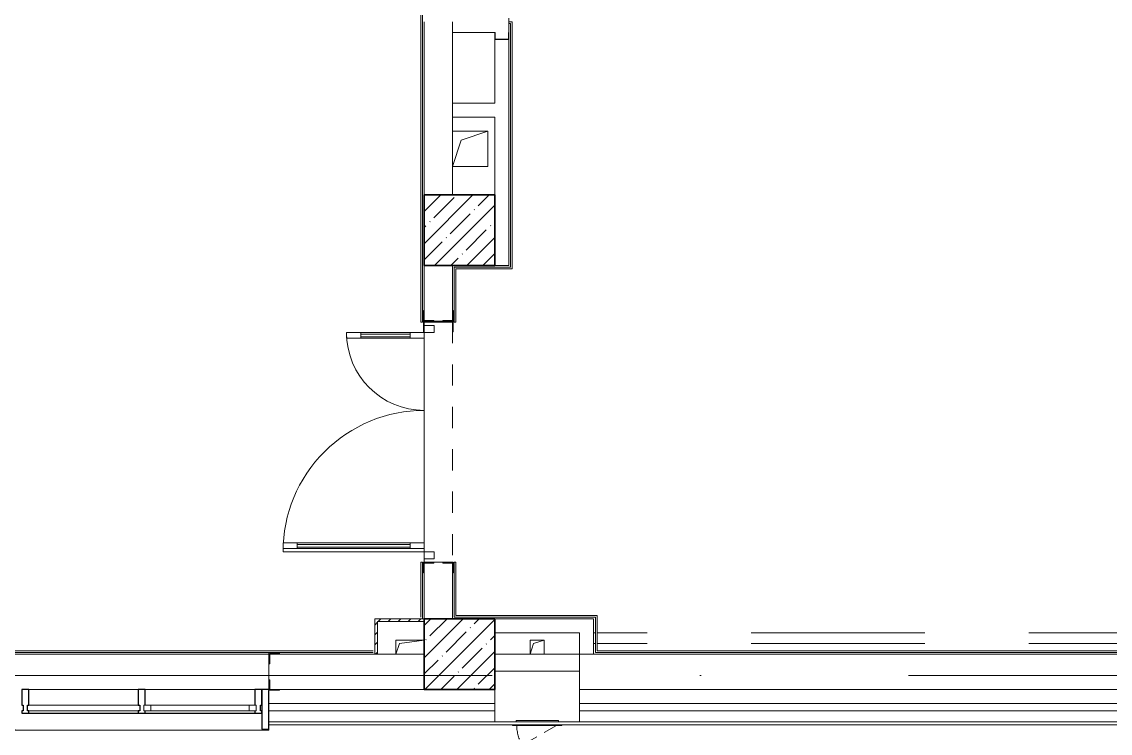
# Model space of a CAD drawing. Header units: millimetres. Extents: x 5993 to 95364, y 94667 to 143522.
# Drawn here: x 49182 to 49810, y 113917 to 114327 of the extents above; entities that cross this region are included whole.
import ezdxf

# ---------------------------------------------------------------- set-up
doc = ezdxf.new("R2010")
doc.units = ezdxf.units.MM
for name, pattern in [('200_ШТРИХ__ш1_п0_6_', [160, 100, -60]), ('200_ШТРИХ_ш1п0_6_', [160, 100, -60]), ('50_200_ШТРИХ_1Т_ш5_п1_п1_', [1400, 1000, -200, 0, -200]), ('Штрих короткий', [300, 150, -150])]:
    doc.linetypes.add(name, pattern=pattern)
for name, color, linetype, lineweight in [('0-2', 7, 'Continuous', 9), ('S-GRID-____-OTLN-1', 7, '50_200_ШТРИХ_1Т_ш5_п1_п1_', 9), ('Двери', 7, 'Continuous', 9), ('Импосты витража', 7, 'Continuous', 9), ('Импосты витража-1', 7, 'Continuous', 25), ('Каркас_Импост', 7, 'Continuous', 13), ('Каркас_Импост-1', 7, 'Continuous', 9), ('Линии-1', 7, '200_ШТРИХ_ш1п0_6_', 9), ('Несущие колонны', 7, 'Continuous', 9), ('Несущие колонны-1', 7, 'Continuous', 35), ('Обобщенные модели', 7, 'Continuous', 9), ('Общие ребра', 7, 'Continuous', 9), ('Окна', 7, 'Continuous', 9), ('Остекление-1', 7, 'Continuous', 9), ('Открывание в плане-1', 7, '200_ШТРИХ__ш1_п0_6_', 9), ('Перекрытия', 7, 'Continuous', 9), ('Перемычка-1', 7, 'Штрих короткий', 9), ('Стены', 7, 'Continuous', 9), ('Стены-1', 7, 'Continuous', 13), ('Элементы узлов', 7, 'Continuous', 9)]:
    doc.layers.add(name, color=color, linetype=linetype, lineweight=lineweight)
doc.layers.add('Штриховка разреза-4', color=7, linetype='Continuous', lineweight=5, true_color=0x0080ff)

# ---------------------------------------------------------------- blocks, each defined once
blk = doc.blocks.new('BSC_Колонна _Прямоугольная - 500х500-V27-АИ2_01_План напольных покрытий и плинтусов 1го этажа _Часть 2_')
at = {"layer": 'Несущие колонны'}
h = blk.add_hatch(dxfattribs=at)
h.set_pattern_fill('FP_37', color=256, style=0, pattern_type=2)
h.set_pattern_definition([(45, (-95850, -150), (-114.04925, 114.04925), []), (45, (-95735.95, -150), (-114.04925, 114.04925), [201.613, -40.323, 3.353, -36.97])])
h.paths.add_polyline_path([(-250, -250), (250, -250), (250, 250), (-250, 250), (-250, 200.1)], flags=0)
at = {"layer": 'Несущие колонны-1'}
for p, q in [((250, 250), (-250, 250)), ((-250, 250), (-250, -250)), ((250, -250), (250, 250)), ((-250, -250), (250, -250))]:
    blk.add_line(p, q, dxfattribs=at)
blk = doc.blocks.new('BSC_Колонна _Прямоугольная - 500х500-V84-АИ2_01_План напольных покрытий и плинтусов 1го этажа _Часть 2_')
at = {"layer": 'Несущие колонны'}
h = blk.add_hatch(dxfattribs=at)
h.set_pattern_fill('FP_102', color=256, style=0, pattern_type=2)
h.set_pattern_definition([(45, (-95850, -3150), (-114.04925, 114.04925), []), (45, (-95735.95, -3150), (-114.04925, 114.04925), [201.613, -40.323, 3.353, -36.97])])
h.paths.add_polyline_path([(-250, -250), (250, -250), (250, 250), (-250, 250)], flags=0)
at = {"layer": 'Несущие колонны-1'}
for p, q in [((250, 250), (-250, 250)), ((-250, 250), (-250, -250)), ((250, -250), (250, 250)), ((-250, -250), (250, -250))]:
    blk.add_line(p, q, dxfattribs=at)
blk = doc.blocks.new('Проем_Дверь_Прямоугольный - 1800х2700h_оконные проемы-25805030-АИ2_01_План напольных покрытий и плинтусов 1го этажа _Часть 2_')
at = {"layer": 'Перемычка-1'}
for p, q in [((900, 125), (-900, 125)), ((900, -125), (-900, -125))]:
    blk.add_line(p, q, dxfattribs=at)
blk = doc.blocks.new('Проем_Дверь_Прямоугольный - 1700х2400h_дверные проемы-28051683-АИ2_01_План напольных покрытий и плинтусов 1го этажа _Часть 2_')
at = {"layer": 'Перемычка-1'}
for p, q in [((850, 100), (-850, 100)), ((850, -100), (-850, -100))]:
    blk.add_line(p, q, dxfattribs=at)
blk = doc.blocks.new('PNS_Панель прямоугольная2 - Нр_Стекло - 40мм-26243474-АИ2_01_План напольных покрытий и плинтусов 1го этажа _Часть 2_')
at = {"layer": 'Каркас_Импост'}
for p, q in [((-397.5, 0), (-397.5, 40)), ((-397.5, 40), (-347.5, 40)), ((-347.5, 40), (-347.5, 0)), ((397.5, 40), (347.5, 40)), ((347.5, 40), (347.5, 0)), ((397.5, 0), (397.5, 40)), ((-347.5, 0), (-397.5, 0)), ((347.5, 0), (397.5, 0))]:
    blk.add_line(p, q, dxfattribs=at)
at = {"layer": 'Каркас_Импост-1'}
for p, q in [((-347.5, 40), (347.5, 40)), ((-347.5, 0), (347.5, 0))]:
    blk.add_line(p, q, dxfattribs=at)
blk = doc.blocks.new('Прямоугольный импост - Импост структурный с накладкой - 150мм-25647633-АИ2_01_План напольных покрытий и плинтусов 1го этажа _Часть 2_')
at = {"layer": 'Импосты витража-1'}
for p, q in [((-25, 0), (-25, 17)), ((-25, 17), (25, 17)), ((-15, 0), (-25, 0)), ((-15, -40), (-15, 0)), ((25, 17), (25, 0)), ((-25, -150), (-25, -40)), ((-25, -40), (-15, -40)), ((25, -40), (25, -150)), ((25, -150), (-25, -150))]:
    blk.add_line(p, q, dxfattribs=at)
blk = doc.blocks.new('Прямоугольный импост - Импост структурный с накладкой - 150мм-25647642-АИ2_01_План напольных покрытий и плинтусов 1го этажа _Часть 2_')
at = {"layer": 'Импосты витража'}
for p, q in [((93625, -100), (94400, -100)), ((93625, -267), (94400, -267))]:
    blk.add_line(p, q, dxfattribs=at)
blk = doc.blocks.new('Прямоугольный импост - Импост структурный с накладкой - 150мм-V143-АИ2_01_План напольных покрытий и плинтусов 1го этажа _Часть 2_')
at = {"layer": 'Импосты витража-1'}
for p, q in [((-25, 0), (-25, 17)), ((-25, 17), (25, 17)), ((25, 0), (15, 0)), ((15, 0), (15, -40)), ((25, 17), (25, 0)), ((-25, -150), (-25, -40)), ((15, -40), (25, -40)), ((25, -40), (25, -150)), ((25, -150), (-25, -150))]:
    blk.add_line(p, q, dxfattribs=at)
blk = doc.blocks.new('PNS_Панель прямоугольная1 - Нр_Стекло - 40мм-25259299-АИ2_01_План напольных покрытий и плинтусов 1го этажа _Часть 2_')
at = {"layer": 'Остекление-1'}
for p, q in [((-387.5, 40), (387.5, 40)), ((-397.5, 0), (397.5, 0)), ((387.5, 0), (-387.5, 0))]:
    blk.add_line(p, q, dxfattribs=at)
blk = doc.blocks.new('Прямоугольный импост - Импост структурный с накладкой - 150мм-25647644-АИ2_01_План напольных покрытий и плинтусов 1го этажа _Часть 2_')
at = {"layer": 'Импосты витража-1'}
for p, q in [((-25, 0), (-25, 17)), ((-25, 17), (25, 17)), ((-15, 0), (-25, 0)), ((-15, -40), (-15, 0)), ((25, 0), (15, 0)), ((15, 0), (15, -40)), ((25, 17), (25, 0)), ((-25, -150), (-25, -40)), ((-25, -40), (-15, -40)), ((15, -40), (25, -40)), ((25, -40), (25, -150)), ((25, -150), (-25, -150))]:
    blk.add_line(p, q, dxfattribs=at)
blk = doc.blocks.new('Прямоугольный импост - Откос НВФ_50х280 мм-25993834-АИ2_01_План напольных покрытий и плинтусов 1го этажа _Часть 2_')
at = {"layer": 'Импосты витража-1'}
for p, q in [((-50, 130), (0, 130)), ((-50, -150), (-50, 130)), ((0, 130), (0, -144)), ((0, -150), (-50, -150))]:
    blk.add_line(p, q, dxfattribs=at)
blk = doc.blocks.new('Фахверк_СКБ_Уголок - 200_4010-27904266-АИ2_01_План напольных покрытий и плинтусов 1го этажа _Часть 2_')
at = {"layer": 'Обобщенные модели'}
for p, q in [((125, 156), (50, 156)), ((50, 156), (50, 150)), ((125, 81), (125, 156)), ((50, 150), (119, 150)), ((119, 150), (119, 81)), ((119, 81), (125, 81)), ((125, 19), (119, 19)), ((119, 19), (119, -50)), ((125, -56), (125, 19)), ((119, -50), (50, -50)), ((50, -50), (50, -56)), ((50, -56), (125, -56))]:
    blk.add_line(p, q, dxfattribs=at)
blk = doc.blocks.new('Дверь_Витражная_СКБ_2Ст2 - ДВВ_ДАО_СОШ_Классы-V168-АИ2_01_План напольных покрытий и плинтусов 1го этажа _Часть 2_')
at = {"layer": 'Двери'}
for p, q in [((-775, 1035), (-775, 35)), ((775, 585), (775, 35))]:
    blk.add_line(p, q, dxfattribs=at)
for centre, radius, start, end in [((-775, 35), 1000, 360, 90), ((775, 35), 550, 90, 180)]:
    blk.add_arc(centre, radius, start, end, dxfattribs=at)
at = {"layer": 'Элементы узлов'}
for p, q in [((-753, 1035), (-713, 1035)), ((-753, 1035), (-753, 35)), ((-713, 1035), (-753, 1035)), ((-753, 1035), (-753, 35)), ((-713, 1035), (-713, 35)), ((-713, 35), (-713, 1035)), ((-753, 935), (-713, 935)), ((-743, 935), (-743, 135)), ((-723, 935), (-723, 135)), ((775, 585), (735, 585)), ((735, 585), (735, 35)), ((775, 585), (735, 585)), ((735, 585), (735, 35)), ((775, 585), (775, 35)), ((775, 35), (775, 585)), ((775, 485), (735, 485)), ((745, 485), (745, 135)), ((765, 485), (765, 135)), ((-753, 135), (-713, 135)), ((775, 135), (735, 135)), ((-825, 35), (-825, -35)), ((-775, 35), (-825, 35)), ((-775, 35), (-825, 35)), ((-825, 35), (-825, -35)), ((-775, -35), (-775, 35)), ((-775, -35), (-775, 35)), ((-713, 35), (-753, 35)), ((-753, 35), (-713, 35)), ((735, 35), (775, 35)), ((735, 35), (775, 35)), ((775, -35), (775, 35)), ((775, 35), (781, 35)), ((775, 35), (775, -35)), ((781, 35), (775, 35)), ((825, 35), (825, -35)), ((825, -35), (825, 35)), ((-825, -35), (-775, -35)), ((-825, -35), (-775, -35)), ((825, -35), (775, -35)), ((775, -35), (825, -35))]:
    blk.add_line(p, q, dxfattribs=at)
blk = doc.blocks.new('Фахверк_СКБ_Уголок - 250_2700-27497298-АИ2_01_План напольных покрытий и плинтусов 1го этажа _Часть 2_')
at = {"layer": 'Обобщенные модели'}
for p, q in [((200, 181), (125, 181)), ((125, 181), (125, 106)), ((131, 106), (131, 175)), ((131, 175), (200, 175)), ((200, 175), (200, 181)), ((125, 106), (131, 106)), ((131, -6), (125, -6)), ((125, -6), (125, -81)), ((131, -75), (131, -6)), ((200, -75), (131, -75)), ((200, -81), (200, -75)), ((125, -81), (200, -81))]:
    blk.add_line(p, q, dxfattribs=at)
blk = doc.blocks.new('154_Стойка_СКБ_Уголок - СМ-2530_200-28346319-АИ2_01_План напольных покрытий и плинтусов 1го этажа _Часть 2_')
at = {"layer": 'Обобщенные модели'}
for p, q in [((125, 156), (125, 81)), ((200, 156), (125, 156)), ((200, 150), (200, 156)), ((125, 81), (131, 81)), ((131, 81), (131, 150)), ((131, 150), (200, 150)), ((131, 19), (125, 19)), ((125, 19), (125, -56)), ((131, -50), (131, 19)), ((125, -56), (200, -56)), ((200, -50), (131, -50)), ((200, -56), (200, -50))]:
    blk.add_line(p, q, dxfattribs=at)
blk = doc.blocks.new('Стойка_Влож_Полоса боковая - Полоса-28346330-АИ2_01_План напольных покрытий и плинтусов 1го этажа _Часть 2_')
at = {"layer": 'Обобщенные модели'}
for p, q in [((-5, -31), (-5, 31)), ((0, 31), (0, -31))]:
    blk.add_line(p, q, dxfattribs=at)
blk = doc.blocks.new('Стойка_Влож_Уголок - Уголок-28213947-АИ2_01_План напольных покрытий и плинтусов 1го этажа _Часть 2_')
at = {"layer": 'Обобщенные модели'}
for p, q in [((75, 75), (0, 75)), ((0, 0), (6, 0)), ((6, 69), (75, 69)), ((6, 0), (6, 69)), ((75, 69), (75, 75))]:
    blk.add_line(p, q, dxfattribs=at)
blk = doc.blocks.new('Стойка_Влож_Уголок - Уголок-28213946-АИ2_01_План напольных покрытий и плинтусов 1го этажа _Часть 2_')
at = {"layer": 'Обобщенные модели'}
for p, q in [((6, 0), (0, 0)), ((6, -69), (6, 0)), ((0, -75), (75, -75)), ((75, -69), (6, -69)), ((75, -75), (75, -69))]:
    blk.add_line(p, q, dxfattribs=at)
blk = doc.blocks.new('AR_Отверстие прямоугольное _в плите_ - AR_Отверстие прямоугольное _в плите_-30459868-АИ2_01_План напольных покрытий и плинтусов 1го этажа _Часть 2_')
at = {"layer": 'Обобщенные модели'}
for p, q in [((50, 50), (-50, 50)), ((-50, 50), (-50, -50)), ((-50, -50), (-25, 25)), ((-25, 25), (50, 50)), ((50, -50), (50, 50))]:
    blk.add_line(p, q, dxfattribs=at)
blk = doc.blocks.new('AR_Отверстие прямоугольное _в плите_ - AR_Отверстие прямоугольное _в плите_-30511715-АИ2_01_План напольных покрытий и плинтусов 1го этажа _Часть 2_')
at = {"layer": 'Обобщенные модели'}
for p, q in [((100, 50), (-100, 50)), ((-100, 50), (-100, -50)), ((-100, -50), (-75, 25)), ((-75, 25), (100, 50))]:
    blk.add_line(p, q, dxfattribs=at)
blk = doc.blocks.new('DOR_Люк-Решетка_Прямоугольный - Люк_300х400h ПЛК_цоколь-V240-АИ2_01_План напольных покрытий и плинтусов 1го этажа _Часть 2_')
at = {"layer": 'Каркас_Импост-1'}
for p, q in [((-175, 10), (-175, 15)), ((175, 15), (-175, 15)), ((175, 15), (175, 10)), ((-150, -20), (-150, -10)), ((150, -20), (-150, -20)), ((150, -10), (150, -20))]:
    blk.add_line(p, q, dxfattribs=at)
at = {"layer": 'Открывание в плане-1'}
blk.add_line((-136.3, 15), (106.1, 155), dxfattribs=at)
blk.add_arc((-145, 10), 290, 0.99289, 30, dxfattribs=at)
blk = doc.blocks.new('AR_Отверстие прямоугольное _в плите_ - AR_Отверстие прямоугольное _в плите_-30458064-АИ2_01_План напольных покрытий и плинтусов 1го этажа _Часть 2_')
at = {"layer": 'Обобщенные модели'}
for p, q in [((125, 125), (-125, 125)), ((-62.5, 62.5), (125, 125)), ((125, -125), (125, 125)), ((-125, -125), (-62.5, 62.5)), ((-125, -125), (125, -125))]:
    blk.add_line(p, q, dxfattribs=at)
blk = doc.blocks.new('Отлив_СКБ - Отлив витража_120_НВФ-31885687-АИ2_01_План напольных покрытий и плинтусов 1го этажа _Часть 2_')
at = {"layer": 'Окна'}
for p, q in [((1750, -2), (50, -2)), ((0, -120), (0, -113)), ((0, -120), (1800, -120)), ((1800, -113), (1800, -120))]:
    blk.add_line(p, q, dxfattribs=at)
blk = doc.blocks.new('154_Фахверк_СКБ_Швеллер - Тип_100_4010_1-36655149-АИ2_01_План напольных покрытий и плинтусов 1го этажа _Часть 2_')
at = {"layer": 'Обобщенные модели'}
for p, q in [((175, 50), (125, 50)), ((125, 50), (125, -50)), ((128, 47), (175, 47)), ((128, -47), (128, 47)), ((175, 47), (175, 50)), ((125, -50), (175, -50)), ((175, -47), (128, -47)), ((175, -50), (175, -47))]:
    blk.add_line(p, q, dxfattribs=at)

msp = doc.modelspace()

# ---------------------------------------------------------------- linework, layer by layer
at = {"layer": 'S-GRID-____-OTLN-1', "color": 251, "ltscale": 0.6, "true_color": 0x636466}
msp.add_line((50293.31, 113950.37), (41443.97, 113950.37), dxfattribs=at)
at = {"layer": 'Линии-1'}
for p, q in [((49512.73, 113974.79), (49511.75, 113974.79)), ((50022.59, 113974.79), (49513.71, 113974.79)), ((49512.73, 113968.69), (49511.75, 113968.69)), ((50022.59, 113968.69), (49513.71, 113968.69))]:
    msp.add_line(p, q, dxfattribs=at)
at = {"layer": 'Общие ребра'}
for p, q in [((49503.61, 113962.58), (49511.75, 113962.58)), ((49330.65, 113942.23), (49414.08, 113942.23)), ((49414.08, 113942.23), (49330.65, 113942.23)), ((49503.61, 113942.23), (50024.55, 113942.23)), ((50024.55, 113942.23), (49503.61, 113942.23)), ((49454.78, 113934.09), (49324.54, 113934.09)), ((50065.24, 113934.09), (49503.61, 113934.09)), ((49454.78, 113930.02), (49324.54, 113930.02)), ((50065.24, 113930.02), (49503.61, 113930.02))]:
    msp.add_line(p, q, dxfattribs=at)
at = {"layer": 'Перекрытия'}
msp.add_line((49414.08, 114148.25), (49414.08, 114015.49), dxfattribs=at)
at = {"layer": 'Стены'}
for p, q in [((49412.13, 114153.86), (49412.13, 114528.15)), ((49413.1, 114528.15), (49413.1, 114153.86)), ((49462.92, 114326.75), (49464.87, 114326.75)), ((49464.87, 114326.75), (49464.87, 114184.47)), ((49463.89, 114325.77), (49462.92, 114325.77)), ((49463.89, 114185.44), (49463.89, 114325.77)), ((49431.34, 114185.44), (49463.89, 114185.44)), ((49431.34, 114153.86), (49431.34, 114185.44)), ((49464.87, 114184.47), (49432.31, 114184.47)), ((49432.31, 114184.47), (49432.31, 114153.86)), ((49413.1, 114153.86), (49412.13, 114153.86)), ((49432.31, 114153.86), (49431.34, 114153.86)), ((49412.13, 113983.91), (49412.13, 114015.49)), ((49413.1, 114015.49), (49412.13, 114015.49)), ((49413.1, 114015.49), (49413.1, 113982.93)), ((49431.34, 113983.91), (49431.34, 114015.49)), ((49432.31, 114015.49), (49431.34, 114015.49)), ((49432.31, 114015.49), (49432.31, 113984.88)), ((49512.73, 113983.91), (49431.34, 113983.91)), ((49432.31, 113984.88), (49513.71, 113984.88)), ((49512.73, 113963.56), (49512.73, 113983.91)), ((49513.71, 113984.88), (49513.71, 113964.54)), ((49384.61, 113963.56), (49130.17, 113963.56)), ((49131.15, 113964.54), (49384.61, 113964.54)), ((49178.03, 113962.58), (49324.54, 113962.58)), ((50023.57, 113963.56), (49512.73, 113963.56)), ((49513.71, 113964.54), (50022.59, 113964.54))]:
    msp.add_line(p, q, dxfattribs=at)
at = {"layer": 'Стены-1'}
for p, q in [((49414.08, 114326.83), (49414.08, 114227.12)), ((49430.36, 114227.12), (49430.36, 114326.83)), ((49430.36, 114326.83), (49430.36, 114320.72)), ((49462.92, 114320.72), (49462.92, 114328.86)), ((49430.36, 114320.72), (49454.78, 114320.72)), ((49454.78, 114316.65), (49454.78, 114280.02)), ((49462.92, 114194.56), (49462.92, 114316.65)), ((49454.78, 114280.02), (49430.36, 114280.02)), ((49430.36, 114280.02), (49430.36, 114271.89)), ((49430.36, 114271.89), (49454.78, 114271.89)), ((49454.78, 114271.89), (49454.78, 114227.12)), ((49462.92, 114186.42), (49462.92, 114194.56)), ((49414.08, 114186.42), (49414.08, 114154.35)), ((49430.36, 114154.35), (49430.36, 114186.42)), ((49454.78, 114186.42), (49462.92, 114186.42)), ((49419.7, 114153.86), (49424.74, 114153.86)), ((49424.74, 114015.49), (49419.7, 114015.49)), ((49414.08, 114009.38), (49414.08, 113982.93)), ((49430.36, 113982.93), (49430.36, 114009.38)), ((49385.59, 113982.93), (49385.59, 113962.58)), ((49414.08, 113982.93), (49385.59, 113982.93)), ((49387.22, 113962.58), (49387.22, 113981.3)), ((49387.22, 113981.3), (49414.08, 113981.3)), ((49511.75, 113982.93), (49454.78, 113982.93)), ((49511.75, 113974.79), (49511.75, 113982.93)), ((49454.78, 113974.79), (49503.61, 113974.79)), ((49503.61, 113974.79), (49503.61, 113962.58)), ((49511.75, 113962.58), (49511.75, 113974.79)), ((49414.08, 113962.58), (49330.65, 113962.58)), ((49385.59, 113962.58), (49387.22, 113962.58)), ((49503.61, 113962.58), (49454.78, 113962.58)), ((49503.61, 113962.58), (49503.61, 113942.23)), ((49503.61, 113952.82), (49503.61, 113962.58)), ((50024.55, 113962.58), (49511.75, 113962.58)), ((49324.54, 113956.97), (49324.54, 113947.85)), ((49454.78, 113952.82), (49503.61, 113952.82)), ((49324.54, 113941.75), (49324.54, 113923.51)), ((49454.78, 113923.51), (49454.78, 113942.23)), ((49503.61, 113942.23), (49503.61, 113923.51)), ((49324.54, 113923.51), (49454.78, 113923.51)), ((50083.96, 113923.51), (49324.54, 113923.51)), ((49324.54, 113923.51), (49324.54, 113921.88)), ((49324.54, 113921.88), (50083.96, 113921.88)), ((49503.61, 113923.51), (50065.24, 113923.51))]:
    msp.add_line(p, q, dxfattribs=at)
at = {"layer": 'Штриховка разреза-4'}
for p, q in [((49387.52, 113981.3), (49389.15, 113982.93)), ((49393.28, 113981.3), (49394.91, 113982.93)), ((49399.03, 113981.3), (49400.66, 113982.93)), ((49404.79, 113981.3), (49406.42, 113982.93)), ((49410.55, 113981.3), (49412.17, 113982.93)), ((49385.59, 113979.37), (49387.22, 113981)), ((49385.59, 113973.62), (49387.22, 113975.24)), ((49385.59, 113967.86), (49387.22, 113969.49)), ((49386.07, 113962.58), (49387.22, 113963.73))]:
    msp.add_line(p, q, dxfattribs=at)

# ---------------------------------------------------------------- block references
at = {"layer": '0-2', "xscale": 0.08139549610658335, "yscale": 0.08139549610658335, "zscale": 0.08139549610658335}
for name, p, rotation in [('154_Фахверк_СКБ_Швеллер - Тип_100_4010_1-36655149-АИ2_01_План напольных покрытий и плинтусов 1го этажа _Часть 2_', (49458.85, 114306.48), 90), ('Стойка_Влож_Уголок - Уголок-28213947-АИ2_01_План напольных покрытий и плинтусов 1го этажа _Часть 2_', (49419.7, 114154.35), 89.9999999999999), ('Стойка_Влож_Уголок - Уголок-28213946-АИ2_01_План напольных покрытий и плинтусов 1го этажа _Часть 2_', (49424.74, 114154.35), 90.00000000000026), ('Дверь_Витражная_СКБ_2Ст2 - ДВВ_ДАО_СОШ_Классы-V168-АИ2_01_План напольных покрытий и плинтусов 1го этажа _Часть 2_', (49416.93, 114084.68), 89.9999999999978), ('154_Стойка_СКБ_Уголок - СМ-2530_200-28346319-АИ2_01_План напольных покрытий и плинтусов 1го этажа _Часть 2_', (49418.15, 114164.52), 269.9999999999999), ('Проем_Дверь_Прямоугольный - 1700х2400h_дверные проемы-28051683-АИ2_01_План напольных покрытий и плинтусов 1го этажа _Часть 2_', (49422.22, 114084.68), 89.9999999999999), ('Стойка_Влож_Полоса боковая - Полоса-28346330-АИ2_01_План напольных покрытий и плинтусов 1го этажа _Часть 2_', (49422.22, 114154.35), 89.9999999999999), ('Фахверк_СКБ_Уголок - 200_4010-27904266-АИ2_01_План напольных покрытий и плинтусов 1го этажа _Часть 2_', (49426.29, 114005.32), 89.9999999999999), ('DOR_Люк-Решетка_Прямоугольный - Люк_300х400h ПЛК_цоколь-V240-АИ2_01_План напольных покрытий и плинтусов 1го этажа _Часть 2_', (49479.2, 113922.7), 180)]:
    msp.add_blockref(name, p, dxfattribs=dict(at, rotation=rotation))
for name, p in [('AR_Отверстие прямоугольное _в плите_ - AR_Отверстие прямоугольное _в плите_-30458064-АИ2_01_План напольных покрытий и плинтусов 1го этажа _Часть 2_', (49440.53, 114253.57)), ('BSC_Колонна _Прямоугольная - 500х500-V84-АИ2_01_План напольных покрытий и плинтусов 1го этажа _Часть 2_', (49434.43, 114206.77)), ('BSC_Колонна _Прямоугольная - 500х500-V27-АИ2_01_План напольных покрытий и плинтусов 1го этажа _Часть 2_', (49434.43, 113962.58)), ('AR_Отверстие прямоугольное _в плите_ - AR_Отверстие прямоугольное _в плите_-30511715-АИ2_01_План напольных покрытий и плинтусов 1го этажа _Часть 2_', (49405.94, 113966.65)), ('AR_Отверстие прямоугольное _в плите_ - AR_Отверстие прямоугольное _в плите_-30459868-АИ2_01_План напольных покрытий и плинтусов 1го этажа _Часть 2_', (49479.2, 113966.65)), ('Проем_Дверь_Прямоугольный - 1800х2700h_оконные проемы-25805030-АИ2_01_План напольных покрытий и плинтусов 1го этажа _Часть 2_', (49251.29, 113952.41)), ('Фахверк_СКБ_Уголок - 250_2700-27497298-АИ2_01_План напольных покрытий и плинтусов 1го этажа _Часть 2_', (49314.37, 113948.34)), ('Прямоугольный импост - Импост структурный с накладкой - 150мм-25647642-АИ2_01_План напольных покрытий и плинтусов 1го этажа _Часть 2_', (41565.52, 113950.37)), ('Прямоугольный импост - Импост структурный с накладкой - 150мм-25647642-АИ2_01_План напольных покрытий и плинтусов 1го этажа _Часть 2_', (41632.67, 113950.37)), ('PNS_Панель прямоугольная1 - Нр_Стекло - 40мм-25259299-АИ2_01_План напольных покрытий и плинтусов 1го этажа _Часть 2_', (49217.71, 113930.02)), ('PNS_Панель прямоугольная2 - Нр_Стекло - 40мм-26243474-АИ2_01_План напольных покрытий и плинтусов 1го этажа _Часть 2_', (49284.86, 113930.02)), ('Отлив_СКБ - Отлив витража_120_НВФ-31885687-АИ2_01_План напольных покрытий и плинтусов 1го этажа _Часть 2_', (49178.03, 113928.64))]:
    msp.add_blockref(name, p, dxfattribs=at)
at = {"layer": '0-2', "extrusion": (0, 0, -1), "xscale": 0.08139549610658335, "yscale": 0.08139549610658335, "zscale": 0.08139549610658335, "rotation": 180}
for name, p in [('Прямоугольный импост - Импост структурный с накладкой - 150мм-25647644-АИ2_01_План напольных покрытий и плинтусов 1го этажа _Часть 2_', (-49184.14, 113930.02)), ('Прямоугольный импост - Импост структурный с накладкой - 150мм-25647633-АИ2_01_План напольных покрытий и плинтусов 1го этажа _Часть 2_', (-49251.29, 113930.02)), ('Прямоугольный импост - Импост структурный с накладкой - 150мм-V143-АИ2_01_План напольных покрытий и плинтусов 1го этажа _Часть 2_', (-49318.44, 113930.02)), ('Прямоугольный импост - Откос НВФ_50х280 мм-25993834-АИ2_01_План напольных покрытий и плинтусов 1го этажа _Часть 2_', (-49324.54, 113930.02))]:
    msp.add_blockref(name, p, dxfattribs=at)

doc.saveas('drawing.dxf')
